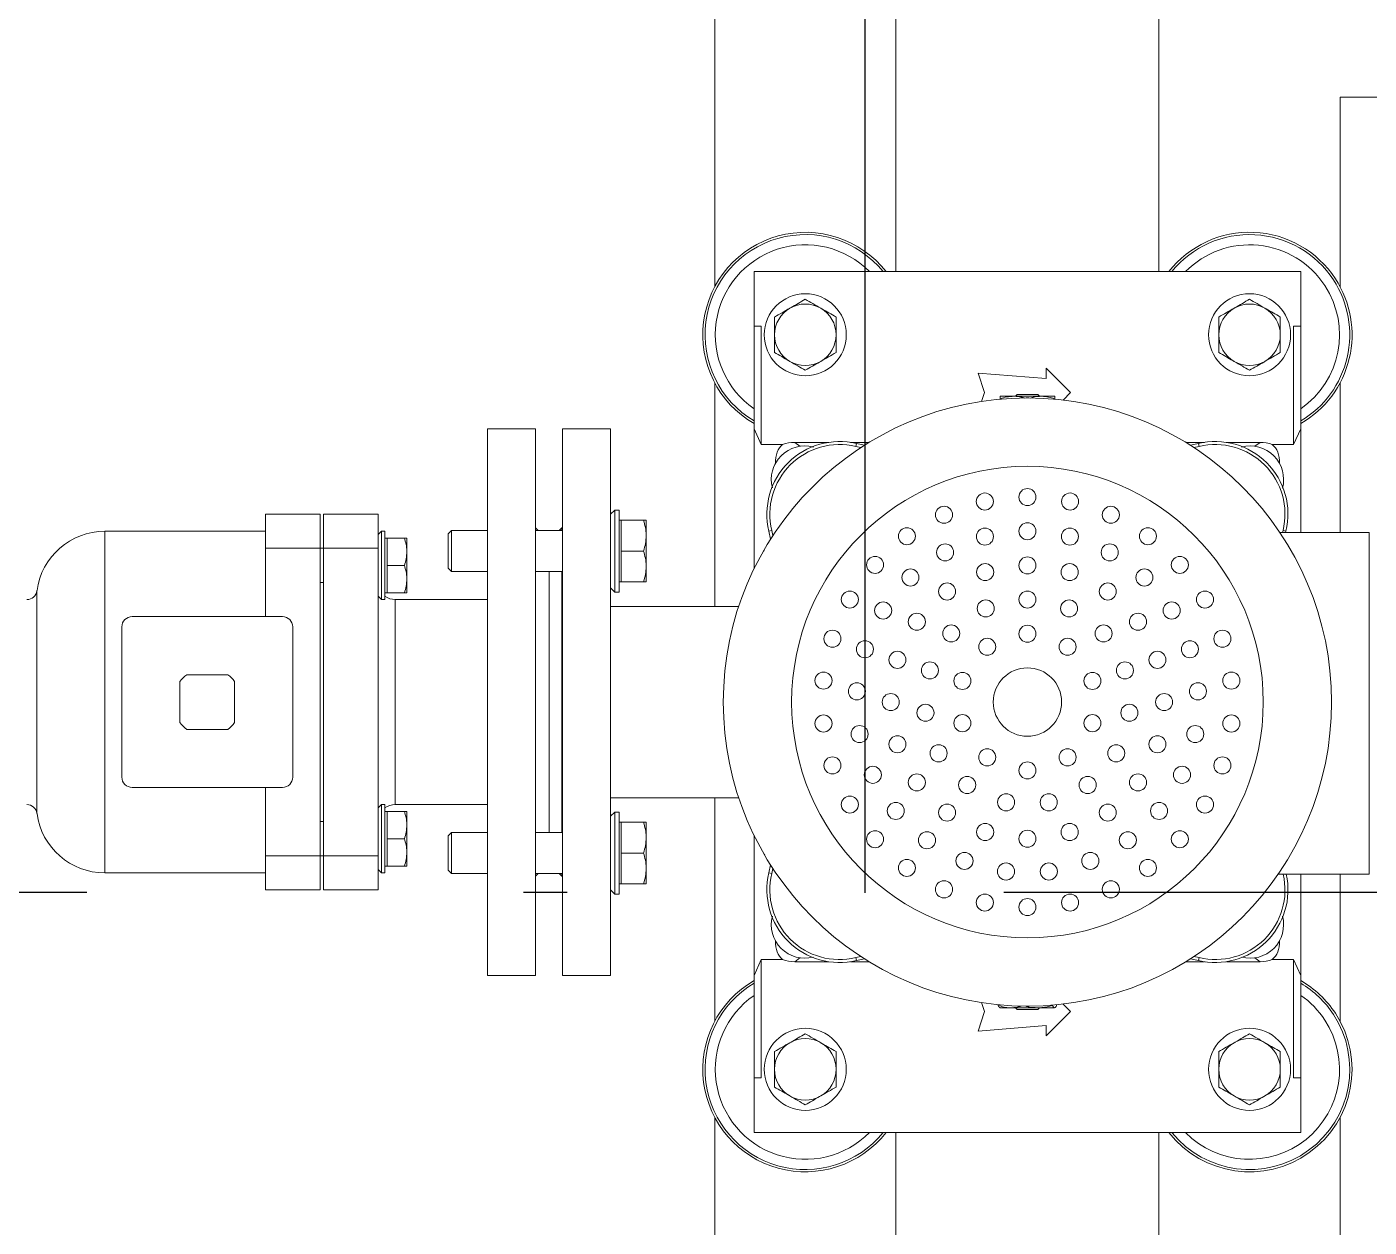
# Model space of a CAD drawing. Extents: x 179183 to 294833, y 947252 to 1004652.
# Drawn here: x 236851 to 237466, y 983417 to 983966 of the extents above; entities that cross this region are included whole.
import ezdxf

# ---------------------------------------------------------------- set-up
doc = ezdxf.new("R2010")
doc.units = 0
doc.header["$LTSCALE"] = 1000
doc.linetypes.add('DASHDOT', pattern=[1, 0.5, -0.25, 0, -0.25])
doc.linetypes.add('DOTE', pattern=[2.42, 2, -0.2, 0.02, -0.2])
for name, color, linetype in [('a_shb', 2, 'Continuous'), ('a_水', 6, 'Continuous'), ('DOTE', 1, 'DOTE')]:
    doc.layers.add(name, color=color, linetype=linetype)

# ---------------------------------------------------------------- blocks, each defined once
blk = doc.blocks.new('落地式膨胀箱')
at = {"layer": 'a_shb', "linetype": 'Continuous', "lineweight": 15}
for p, q in [((863.97, 929.04), (761.92, 929.04)), ((734.71, 898.01), (734.71, 824.47)), ((891.18, 898.01), (734.71, 898.01)), ((891.18, 824.47), (891.18, 898.01)), ((773.83, 885.49), (773.83, 816.64)), ((847.37, 890.18), (778.52, 890.18)), ((852.06, 816.64), (852.06, 885.49)), ((822.33, 863.58), (803.56, 863.58)), ((800.43, 860.46), (800.43, 841.68)), ((825.46, 841.68), (825.46, 860.46)), ((803.56, 838.55), (822.33, 838.55)), ((726.88, 824.47), (726.88, 799.43)), ((742.53, 824.47), (726.88, 824.47)), ((742.53, 824.47), (742.53, 799.43)), ((773.83, 824.47), (742.53, 824.47)), ((883.36, 824.47), (852.06, 824.47)), ((883.36, 824.47), (883.36, 799.43)), ((899, 824.47), (883.36, 824.47)), ((899, 824.47), (899, 799.43)), ((778.52, 811.95), (847.37, 811.95)), ((742.53, 799.43), (726.88, 799.43)), ((742.53, 799.43), (742.53, 797.87)), ((883.36, 799.43), (742.53, 799.43)), ((758.18, 797.87), (758.18, 799.43)), ((867.71, 799.43), (867.71, 797.87)), ((883.36, 797.87), (883.36, 799.43)), ((899, 799.43), (883.36, 799.43)), ((726.88, 797.87), (726.88, 772.83)), ((742.53, 797.87), (726.88, 797.87)), ((742.53, 797.87), (742.53, 772.83)), ((883.36, 797.87), (742.53, 797.87)), ((883.36, 797.87), (883.36, 772.83)), ((899, 797.87), (883.36, 797.87)), ((899, 797.87), (899, 772.83)), ((742.53, 772.83), (726.88, 772.83)), ((736.27, 772.83), (734.71, 771.27)), ((734.71, 771.27), (734.71, 769.7)), ((734.71, 771.27), (756.33, 771.27)), ((734.71, 769.7), (756.33, 769.7)), ((737.84, 769.7), (737.84, 768.76)), ((737.84, 768.76), (737.84, 760.81)), ((737.84, 768.76), (744.1, 768.76)), ((883.36, 772.83), (742.53, 772.83)), ((744.1, 768.76), (750.36, 768.76)), ((750.36, 768.76), (750.36, 760.81)), ((750.36, 768.76), (756.61, 768.76)), ((756.33, 771.27), (766, 771.27)), ((756.33, 769.7), (766, 769.7)), ((756.61, 768.76), (762.87, 768.76)), ((762.87, 768.76), (762.87, 769.7)), ((762.87, 768.76), (762.87, 760.81)), ((766, 771.27), (764.44, 772.83)), ((766, 769.7), (766, 771.27)), ((861.45, 772.83), (859.89, 771.27)), ((859.89, 771.27), (859.89, 769.7)), ((859.89, 771.27), (881.51, 771.27)), ((859.89, 769.7), (881.51, 769.7)), ((863.02, 769.7), (863.02, 768.76)), ((863.02, 768.76), (863.02, 760.81)), ((863.02, 768.76), (869.27, 768.76)), ((869.27, 768.76), (875.53, 768.76)), ((875.53, 768.76), (875.53, 760.81)), ((875.53, 768.76), (881.79, 768.76)), ((881.51, 771.27), (891.18, 771.27)), ((881.51, 769.7), (891.18, 769.7)), ((881.79, 768.76), (888.05, 768.76)), ((899, 772.83), (883.36, 772.83)), ((888.05, 768.76), (888.05, 769.7)), ((888.05, 768.76), (888.05, 760.81)), ((891.18, 771.27), (889.62, 772.83)), ((891.18, 769.7), (891.18, 771.27)), ((766, 765.01), (766, 722.76)), ((859.89, 765.01), (766, 765.01)), ((859.89, 722.76), (859.89, 765.01)), ((737.84, 759.69), (744.1, 759.69)), ((744.1, 759.69), (756.61, 759.69)), ((762.87, 759.69), (756.61, 759.69)), ((863.02, 759.69), (869.27, 759.69)), ((869.27, 759.69), (881.79, 759.69)), ((888.05, 759.69), (881.79, 759.69)), ((735.91, 740.75), (734.4, 739.25)), ((734.4, 739.25), (734.4, 722.76)), ((753.18, 739.25), (734.4, 739.25)), ((751.67, 740.75), (735.91, 740.75)), ((753.18, 739.25), (751.67, 740.75)), ((753.18, 722.76), (753.18, 739.25)), ((874.22, 740.75), (872.71, 739.25)), ((872.71, 739.25), (872.71, 722.76)), ((891.48, 739.25), (872.71, 739.25)), ((889.98, 740.75), (874.22, 740.75)), ((891.48, 739.25), (889.98, 740.75)), ((891.48, 722.76), (891.48, 739.25)), ((687.77, 722.76), (687.77, 700.85)), ((687.77, 722.76), (812.94, 722.76)), ((812.94, 722.76), (938.12, 722.76)), ((938.12, 700.85), (938.12, 722.76)), ((687.77, 700.85), (812.94, 700.85)), ((733.14, 700.85), (734.4, 699.59)), ((734.4, 700.85), (734.4, 688.34)), ((753.18, 688.34), (753.18, 700.85)), ((812.94, 700.85), (938.12, 700.85)), ((872.71, 700.85), (872.71, 688.34)), ((891.48, 699.59), (892.75, 700.85)), ((891.48, 688.34), (891.48, 700.85)), ((753.18, 694.59), (872.71, 694.59)), ((734.4, 689.91), (733.14, 688.65)), ((733.14, 688.65), (733.14, 688.34)), ((734.4, 688.65), (733.14, 688.65)), ((872.71, 688.65), (753.18, 688.65)), ((892.75, 688.65), (891.48, 689.91)), ((892.75, 688.65), (891.48, 688.65)), ((892.75, 688.34), (892.75, 688.65)), ((687.77, 688.34), (687.77, 666.43)), ((687.77, 688.34), (938.12, 688.34)), ((938.12, 666.43), (938.12, 688.34)), ((687.77, 666.43), (938.12, 666.43)), ((726.97, 666.43), (725.02, 664.47)), ((725.02, 664.47), (725.02, 662.52)), ((725.02, 664.47), (750.96, 664.47)), ((750.96, 664.47), (762.57, 664.47)), ((762.57, 664.47), (760.61, 666.43)), ((762.57, 662.52), (762.57, 664.47)), ((769.13, 666.43), (769.13, 607.72)), ((856.76, 607.72), (856.76, 666.43)), ((865.28, 666.43), (863.32, 664.47)), ((863.32, 664.47), (863.32, 662.52)), ((863.32, 664.47), (889.27, 664.47)), ((889.27, 664.47), (900.87, 664.47)), ((900.87, 664.47), (898.92, 666.43)), ((900.87, 662.52), (900.87, 664.47)), ((725.02, 662.52), (750.96, 662.52)), ((729.71, 662.52), (729.71, 661.58)), ((729.71, 661.58), (729.71, 651.34)), ((729.71, 661.58), (736.75, 661.58)), ((736.75, 661.58), (743.79, 661.58)), ((743.79, 661.58), (743.79, 651.34)), ((743.79, 661.58), (750.83, 661.58)), ((750.83, 661.58), (757.88, 661.58)), ((750.96, 662.52), (762.57, 662.52)), ((757.88, 661.58), (757.88, 662.52)), ((757.88, 661.58), (757.88, 651.34)), ((863.32, 662.52), (889.27, 662.52)), ((868.01, 662.52), (868.01, 661.58)), ((868.01, 661.58), (868.01, 651.34)), ((868.01, 661.58), (875.05, 661.58)), ((875.05, 661.58), (882.1, 661.58)), ((882.1, 661.58), (882.1, 651.34)), ((882.1, 661.58), (889.14, 661.58)), ((889.14, 661.58), (896.18, 661.58)), ((889.27, 662.52), (900.87, 662.52)), ((896.18, 661.58), (896.18, 662.52)), ((896.18, 661.58), (896.18, 651.34)), ((729.71, 650.08), (736.75, 650.08)), ((736.75, 650.08), (750.83, 650.08)), ((757.88, 650.08), (750.83, 650.08)), ((868.01, 650.08), (875.05, 650.08)), ((875.05, 650.08), (889.14, 650.08)), ((896.18, 650.08), (889.14, 650.08)), ((377.27, 618.71), (622.73, 618.71)), ((666.74, 618.71), (769.13, 618.71)), ((856.76, 618.71), (959.15, 618.71)), ((1003.16, 618.71), (1335.14, 618.71)), ((615.79, 350.36), (615.79, 600.71)), ((640.83, 600.71), (615.79, 600.71)), ((640.83, 597.42), (640.83, 600.71)), ((687.77, 600.71), (640.83, 600.71)), ((640.83, 597.42), (695.04, 597.42)), ((687.77, 600.71), (695.04, 597.42)), ((751.92, 600.71), (687.77, 600.71)), ((695.04, 587.66), (695.04, 597.42)), ((743.82, 596.43), (743.31, 596.14)), ((743.82, 596.43), (743.82, 596.43)), ((938.12, 600.71), (873.97, 600.71)), ((882.57, 596.14), (882.07, 596.43)), ((882.07, 596.43), (882.07, 596.43)), ((930.85, 597.42), (938.12, 600.71)), ((930.85, 597.42), (930.85, 587.66)), ((930.85, 597.42), (985.06, 597.42)), ((985.06, 600.71), (938.12, 600.71)), ((985.06, 597.42), (985.06, 600.71)), ((1010.1, 600.71), (985.06, 600.71)), ((1010.1, 350.36), (1010.1, 600.71)), ((703.68, 590.94), (704.1, 591.13)), ((734.36, 592.57), (734.68, 593.91)), ((736.67, 592.05), (734.36, 592.57)), ((738.34, 593.12), (734.68, 593.91)), ((743.31, 596.14), (742.81, 595.84)), ((742.81, 595.84), (742.81, 595.84)), ((883.08, 595.84), (882.57, 596.14)), ((883.08, 595.84), (883.08, 595.84)), ((891.21, 593.91), (887.55, 593.12)), ((891.53, 592.57), (889.22, 592.05)), ((891.53, 592.57), (891.21, 593.91)), ((921.83, 591.1), (922.21, 590.94)), ((694.03, 566.64), (694.03, 582.04)), ((695.79, 579.72), (694.03, 582.04)), ((695.79, 579.72), (695.76, 579.45)), ((931.86, 582.04), (930.09, 579.72)), ((930.13, 579.46), (930.09, 579.72)), ((931.86, 566.64), (931.86, 582.04)), ((694.03, 548), (694.03, 556.54)), ((695.91, 554.12), (694.57, 553.8)), ((694.57, 553.8), (695.36, 550.14)), ((695.91, 554.12), (696.43, 551.81)), ((929.46, 551.81), (929.98, 554.12)), ((929.98, 554.12), (931.32, 553.8)), ((930.53, 550.14), (931.32, 553.8)), ((931.86, 548), (931.86, 556.54)), ((384.21, 535.78), (615.79, 535.78)), ((1010.1, 535.78), (1328.97, 535.78)), ((671.23, 495.26), (662.27, 498.09)), ((662.27, 498.09), (664.79, 466.89)), ((963.61, 498.09), (954.66, 495.26)), ((961.1, 466.89), (963.61, 498.09)), ((675.28, 496.54), (671.23, 495.26)), ((954.66, 495.26), (950.61, 496.54)), ((672.9, 481.79), (672.9, 488.05)), ((674.25, 488.05), (674.02, 488.05)), ((951.56, 488.89), (951.87, 488.89)), ((952.99, 483.16), (952.99, 488.05)), ((672.9, 481.01), (672.12, 480.23)), ((672.12, 470.84), (672.12, 480.23)), ((672.9, 469.27), (672.9, 481.79)), ((952.99, 483.16), (952.99, 470.75)), ((953.77, 480.23), (952.99, 481.01)), ((953.77, 480.23), (953.77, 470.84)), ((673.68, 476.12), (673.68, 475.53)), ((673.68, 476.12), (673.69, 476.12)), ((673.68, 475.53), (673.68, 474.95)), ((673.68, 474.95), (673.69, 474.95)), ((952.2, 475.53), (952.2, 476.12)), ((952.2, 476.12), (952.2, 476.12)), ((952.2, 474.95), (952.2, 475.53)), ((952.2, 474.95), (952.2, 474.95)), ((672.12, 470.84), (672.9, 470.06)), ((672.9, 463.02), (672.9, 469.27)), ((952.99, 470.06), (953.77, 470.84)), ((952.99, 470.75), (952.99, 463.12)), ((664.79, 466.89), (660.1, 466.89)), ((660.1, 466.89), (671.23, 455.81)), ((674.25, 463.02), (674.02, 463.02)), ((951.56, 462.17), (951.87, 462.17)), ((951.73, 464.07), (951.87, 464.07)), ((954.66, 455.81), (965.79, 466.89)), ((965.79, 466.89), (961.1, 466.89)), ((671.23, 455.81), (674.64, 459.21)), ((951.24, 459.21), (954.66, 455.81)), ((384.21, 415.29), (615.79, 415.29)), ((1010.1, 415.29), (1517.07, 415.29)), ((694.03, 394.52), (694.03, 403.06)), ((695.36, 400.92), (694.57, 397.27)), ((931.32, 397.27), (930.53, 400.92)), ((931.86, 394.52), (931.86, 403.06)), ((695.91, 396.95), (694.57, 397.27)), ((696.43, 399.26), (695.91, 396.95)), ((929.98, 396.95), (929.46, 399.26)), ((929.98, 396.95), (931.32, 397.27)), ((694.03, 369.02), (694.03, 384.43)), ((931.86, 369.02), (931.86, 384.43)), ((694.03, 369.02), (695.79, 371.35)), ((695.75, 371.62), (695.79, 371.35)), ((930.09, 371.35), (930.13, 371.61)), ((930.09, 371.35), (931.86, 369.02)), ((695.04, 353.65), (695.04, 363.41)), ((930.85, 363.41), (930.85, 353.65)), ((704.25, 359.83), (703.68, 360.13)), ((734.36, 358.5), (735.36, 358.73)), ((734.36, 358.5), (734.68, 357.16)), ((734.68, 357.16), (735.36, 357.32)), ((735.36, 359.89), (735.36, 319.06)), ((891.84, 360.77), (891.84, 319.06)), ((922.21, 360.13), (921.87, 359.99)), ((640.83, 350.36), (615.79, 350.36)), ((640.83, 353.65), (640.83, 350.36)), ((695.04, 353.65), (640.83, 353.65)), ((687.77, 350.36), (640.83, 350.36)), ((695.04, 353.65), (687.77, 350.36)), ((735.36, 350.36), (687.77, 350.36)), ((938.12, 350.36), (891.84, 350.36)), ((938.12, 350.36), (930.85, 353.65)), ((985.06, 353.65), (930.85, 353.65)), ((985.06, 350.36), (938.12, 350.36)), ((985.06, 353.65), (985.06, 350.36)), ((1010.1, 350.36), (985.06, 350.36)), ((535.99, 332.36), (622.73, 332.36)), ((535.99, 332.36), (535.99, 103.91)), ((666.74, 332.36), (735.36, 332.36)), ((891.84, 332.36), (959.15, 332.36)), ((1003.16, 332.36), (1517.07, 332.36)), ((735.36, 319.06), (891.84, 319.06))]:
    blk.add_line(p, q, dxfattribs=at)
at = {"layer": 'a_shb', "color": 1, "linetype": 'DASHDOT'}
blk.add_line((-2600, 550), (1900, 550), dxfattribs=at)
at = {"layer": 'a_shb', "linetype": 'Continuous', "lineweight": 15}
for centre, radius in [((812.94, 475.53), 139.26), ((644.74, 577.24), 18.78), ((981.15, 577.24), 18.78), ((812.94, 475.53), 107.97), ((803.13, 568.9), 3.91), ((822.76, 568.9), 3.91), ((783.93, 564.82), 3.91), ((841.96, 564.82), 3.91), ((766, 556.84), 3.91), ((859.89, 556.84), 3.91), ((788.77, 549.94), 3.91), ((808.03, 553.62), 3.91), ((827.6, 552.38), 3.91), ((750.12, 545.3), 3.91), ((846.26, 546.32), 3.91), ((875.76, 545.3), 3.91), ((771.02, 541.59), 3.91), ((812.94, 538.12), 3.91), ((793.6, 535.06), 3.91), ((832.29, 535.06), 3.91), ((862.81, 535.82), 3.91), ((736.99, 530.72), 3.91), ((755.91, 529.09), 3.91), ((776.16, 526.17), 3.91), ((849.73, 526.17), 3.91), ((888.9, 530.72), 3.91), ((798.44, 520.18), 3.91), ((817.85, 522.22), 3.91), ((876.24, 521.52), 3.91), ((727.18, 513.72), 3.91), ((744.39, 513.22), 3.91), ((836.42, 516.19), 3.91), ((898.71, 513.72), 3.91), ((762.31, 512.32), 3.91), ((781.53, 510.42), 3.91), ((863.58, 512.32), 3.91), ((803.27, 505.3), 3.91), ((822.62, 505.3), 3.91), ((850.92, 503.13), 3.91), ((885.69, 504.33), 3.91), ((721.11, 495.05), 3.91), ((737.17, 494.99), 3.91), ((753.42, 494.87), 3.91), ((770.06, 494.63), 3.91), ((872.47, 494.87), 3.91), ((904.78, 495.05), 3.91), ((787.63, 493.93), 3.91), ((838.26, 493.93), 3.91), ((812.94, 475.53), 15.65), ((858.86, 485.29), 3.91), ((890.56, 485.34), 3.91), ((719.06, 475.53), 3.91), ((734.71, 475.53), 3.91), ((750.36, 475.53), 3.91), ((766, 475.53), 3.91), ((781.65, 475.53), 3.91), ((844.24, 475.53), 3.91), ((875.53, 475.53), 3.91), ((906.83, 475.53), 3.91), ((858.86, 465.77), 3.91), ((890.56, 465.73), 3.91), ((787.63, 457.14), 3.91), ((838.26, 457.14), 3.91), ((721.11, 456.01), 3.91), ((737.17, 456.08), 3.91), ((753.42, 456.19), 3.91), ((770.06, 456.44), 3.91), ((872.47, 456.19), 3.91), ((904.78, 456.01), 3.91), ((803.27, 445.77), 3.91), ((822.62, 445.77), 3.91), ((850.92, 447.94), 3.91), ((885.69, 446.73), 3.91), ((762.31, 438.74), 3.91), ((781.53, 440.65), 3.91), ((863.58, 438.74), 3.91), ((727.18, 437.35), 3.91), ((744.39, 437.84), 3.91), ((836.42, 434.88), 3.91), ((898.71, 437.35), 3.91), ((798.44, 430.89), 3.91), ((817.85, 428.85), 3.91), ((876.24, 429.55), 3.91), ((736.99, 420.35), 3.91), ((755.91, 421.98), 3.91), ((776.16, 424.9), 3.91), ((849.73, 424.9), 3.91), ((888.9, 420.35), 3.91), ((793.6, 416.01), 3.91), ((832.29, 416.01), 3.91), ((862.81, 415.25), 3.91), ((771.02, 409.48), 3.91), ((812.94, 412.94), 3.91), ((750.12, 405.76), 3.91), ((846.26, 404.74), 3.91), ((875.76, 405.76), 3.91), ((788.77, 401.13), 3.91), ((808.03, 397.45), 3.91), ((827.6, 398.68), 3.91), ((766, 394.23), 3.91), ((859.89, 394.23), 3.91), ((644.74, 373.83), 18.78), ((783.93, 386.25), 3.91), ((841.96, 386.25), 3.91), ((981.15, 373.83), 18.78), ((803.13, 382.16), 3.91), ((822.76, 382.16), 3.91)]:
    blk.add_circle(centre, radius, dxfattribs=at)
for centre, radius, start, end in [((766, 898.01), 31.29, 97.49472, 180), ((761.31, 933.69), 4.69, 277.49472, 0), ((864.58, 933.69), 4.69, 180, 262.50528), ((859.89, 898.01), 31.29, 0, 82.50528), ((778.52, 885.49), 4.69, 90, 180), ((847.37, 885.49), 4.69, 0, 90), ((812.94, 851.07), 15.65, 126.8699, 143.1301), ((812.94, 851.07), 15.65, 36.8699, 53.1301), ((812.94, 851.07), 15.65, 216.8699, 233.1301), ((812.94, 851.07), 15.65, 306.8699, 323.1301), ((778.52, 816.64), 4.69, 180, 270), ((847.37, 816.64), 4.69, 270, 0), ((758.18, 765.01), 7.82, 0, 36.8699), ((867.71, 765.01), 7.82, 143.1301, 180), ((644.74, 577.24), 46.94, 30, 231.92688), ((644.74, 577.24), 45.9, 30.75527, 230.89879), ((981.15, 577.24), 46.94, 308.07312, 150), ((981.15, 577.24), 45.9, 309.10121, 149.24473), ((644.74, 577.24), 41.21, 34.72172, 225.37241), ((981.15, 577.24), 41.21, 314.62759, 145.27828), ((644.74, 577.24), 14.08, 90, 150), ((644.74, 577.24), 14.08, 30, 90), ((726.88, 561.59), 33.24, 76.43793, 193.56207), ((726.88, 561.59), 31.87, 76.43793, 193.56207), ((710.99, 577.49), 15.35, 75.21307, 194.84581), ((899, 561.59), 33.24, 346.43793, 103.56207), ((899, 561.59), 31.87, 346.43793, 103.56207), ((914.9, 577.49), 15.35, 345.20866, 104.90538), ((981.15, 577.24), 14.08, 90, 150), ((981.15, 577.24), 14.08, 30, 90), ((644.74, 577.24), 14.08, 150, 210), ((644.74, 577.24), 14.08, 330, 30), ((981.15, 577.24), 14.08, 150, 210), ((981.15, 577.24), 14.08, 330, 30), ((644.74, 577.24), 14.08, 210, 270), ((644.74, 577.24), 14.08, 270, 330), ((981.15, 577.24), 14.08, 210, 270), ((981.15, 577.24), 14.08, 270, 330), ((644.74, 373.83), 46.94, 128.07312, 236.84238), ((644.74, 373.83), 45.9, 129.10121, 236.84238), ((981.15, 373.83), 46.94, 236.84238, 51.92688), ((981.15, 373.83), 45.9, 236.84238, 50.89879), ((644.74, 373.83), 41.21, 134.62759, 236.84238), ((981.15, 373.83), 41.21, 236.84238, 45.37241), ((726.88, 389.47), 33.24, 166.43793, 283.56207), ((726.88, 389.47), 31.87, 166.43793, 283.56207), ((899, 389.47), 33.24, 257.54633, 13.56207), ((899, 389.47), 31.87, 256.99795, 13.56207), ((644.74, 373.83), 14.08, 90, 150), ((644.74, 373.83), 14.08, 30, 90), ((981.15, 373.83), 14.08, 90, 150), ((981.15, 373.83), 14.08, 30, 90), ((644.74, 373.83), 14.08, 150, 210), ((644.74, 373.83), 14.08, 330, 30), ((710.99, 373.58), 15.35, 165.21326, 284.84575), ((914.9, 373.58), 15.35, 255.21305, 14.84581), ((981.15, 373.83), 14.08, 150, 210), ((981.15, 373.83), 14.08, 330, 30), ((644.74, 373.83), 14.08, 210, 270), ((644.74, 373.83), 14.08, 270, 330), ((981.15, 373.83), 14.08, 210, 270), ((981.15, 373.83), 14.08, 270, 330), ((644.74, 373.83), 46.94, 236.84238, 330), ((644.74, 373.83), 45.9, 236.84238, 329.24473), ((644.74, 373.83), 41.21, 236.84238, 325.27828), ((981.15, 373.83), 46.94, 210, 236.84238), ((981.15, 373.83), 45.9, 210.75527, 236.84238), ((981.15, 373.83), 41.21, 214.72172, 236.84238)]:
    blk.add_arc(centre, radius, start, end, dxfattribs=at)
for centre, major_axis, ratio, start_param, end_param in [((717.83, 570.91), (22.94, -16.56), 0.491503, 2.532382, 3.124443), ((908.06, 570.91), (22.94, 16.56), 0.491503, 0.01715, 0.60921), ((709.98, 581.24), (-9.97, 13.12), 0.949478, 0.537719, 0.895787), ((915.91, 581.24), (-9.97, -13.12), 0.949478, 2.245805, 2.603874), ((709.98, 369.83), (9.97, 13.12), 0.949478, 2.245805, 2.603874), ((915.91, 369.83), (9.97, -13.12), 0.949478, 0.537719, 0.895787), ((717.83, 380.16), (22.94, 16.56), 0.491503, 3.158743, 3.750803), ((908.06, 380.16), (22.94, -16.56), 0.491503, 5.673975, 6.266035)]:
    blk.add_ellipse(centre, major_axis=major_axis, ratio=ratio, start_param=start_param, end_param=end_param, dxfattribs=at)
for points, knots in [([(744.1, 759.69), (743.95, 759.69), (742.82, 759.7), (740.71, 759.94), (738.8, 760.52), (737.84, 760.81)], [0, 0, 0, 0, 0.07008, 0.530787, 1, 1, 1, 1]), ([(737.84, 760.81), (737.84, 760.34), (737.84, 759.75), (737.84, 759.7), (737.84, 759.69)], [0, 0, 0, 0, 0.785608, 1, 1, 1, 1]), ([(750.36, 760.81), (749.34, 760.49), (747.29, 759.86), (745.17, 759.75), (744.1, 759.69)], [0, 0, 0, 0, 0.495457, 1, 1, 1, 1]), ([(756.61, 759.69), (756.47, 759.69), (755.34, 759.7), (753.22, 759.94), (751.32, 760.52), (750.36, 760.81)], [0, 0, 0, 0, 0.070092, 0.530793, 1, 1, 1, 1]), ([(762.87, 760.81), (761.86, 760.49), (759.81, 759.86), (757.68, 759.75), (756.61, 759.69)], [0, 0, 0, 0, 0.495464, 1, 1, 1, 1]), ([(762.87, 759.69), (762.87, 759.7), (762.87, 759.75), (762.87, 760.34), (762.87, 760.81)], [0, 0, 0, 0, 0.214392, 1, 1, 1, 1]), ([(869.27, 759.69), (869.13, 759.69), (868, 759.7), (865.88, 759.94), (863.98, 760.52), (863.02, 760.81)], [0, 0, 0, 0, 0.07008, 0.530776, 1, 1, 1, 1]), ([(863.02, 760.81), (863.02, 760.34), (863.02, 759.75), (863.02, 759.7), (863.02, 759.69)], [0, 0, 0, 0, 0.785608, 1, 1, 1, 1]), ([(875.53, 760.81), (874.52, 760.49), (872.47, 759.86), (870.34, 759.75), (869.27, 759.69)], [0, 0, 0, 0, 0.495447, 1, 1, 1, 1]), ([(881.79, 759.69), (881.64, 759.69), (880.52, 759.7), (878.4, 759.94), (876.5, 760.52), (875.53, 760.81)], [0, 0, 0, 0, 0.070092, 0.530793, 1, 1, 1, 1]), ([(888.05, 760.81), (887.03, 760.49), (884.98, 759.86), (882.86, 759.75), (881.79, 759.69)], [0, 0, 0, 0, 0.495464, 1, 1, 1, 1]), ([(888.05, 759.69), (888.05, 759.7), (888.05, 759.75), (888.05, 760.34), (888.05, 760.81)], [0, 0, 0, 0, 0.214392, 1, 1, 1, 1]), ([(736.75, 650.08), (736.58, 650.08), (735.32, 650.09), (732.94, 650.37), (730.79, 651.01), (729.71, 651.34)], [0, 0, 0, 0, 0.070094, 0.530789, 1, 1, 1, 1]), ([(729.71, 651.34), (729.71, 650.82), (729.71, 650.15), (729.71, 650.09), (729.71, 650.08)], [0, 0, 0, 0, 0.7796458, 1, 1, 1, 1]), ([(743.79, 651.34), (742.65, 650.98), (740.34, 650.27), (737.96, 650.14), (736.75, 650.08)], [0, 0, 0, 0, 0.495457, 1, 1, 1, 1]), ([(750.83, 650.08), (750.67, 650.08), (749.4, 650.09), (747.02, 650.37), (744.88, 651.01), (743.79, 651.34)], [0, 0, 0, 0, 0.070093, 0.530783, 1, 1, 1, 1]), ([(757.88, 651.34), (756.73, 650.98), (754.42, 650.27), (752.04, 650.14), (750.83, 650.08)], [0, 0, 0, 0, 0.495462, 1, 1, 1, 1]), ([(757.88, 650.08), (757.88, 650.09), (757.88, 650.15), (757.88, 650.82), (757.88, 651.34)], [0, 0, 0, 0, 0.2203542, 1, 1, 1, 1]), ([(875.05, 650.08), (874.89, 650.08), (873.62, 650.09), (871.24, 650.37), (869.1, 651.01), (868.01, 651.34)], [0, 0, 0, 0, 0.070085, 0.530784, 1, 1, 1, 1]), ([(868.01, 651.34), (868.01, 650.82), (868.01, 650.15), (868.01, 650.09), (868.01, 650.08)], [0, 0, 0, 0, 0.7796458, 1, 1, 1, 1]), ([(882.1, 651.34), (880.95, 650.98), (878.64, 650.27), (876.26, 650.14), (875.05, 650.08)], [0, 0, 0, 0, 0.495462, 1, 1, 1, 1]), ([(889.14, 650.08), (888.97, 650.08), (887.71, 650.09), (885.32, 650.37), (883.18, 651.01), (882.1, 651.34)], [0, 0, 0, 0, 0.070094, 0.530778, 1, 1, 1, 1]), ([(896.18, 651.34), (895.04, 650.98), (892.73, 650.27), (890.34, 650.14), (889.14, 650.08)], [0, 0, 0, 0, 0.495467, 1, 1, 1, 1]), ([(896.18, 650.08), (896.18, 650.09), (896.18, 650.15), (896.18, 650.82), (896.18, 651.34)], [0, 0, 0, 0, 0.2203542, 1, 1, 1, 1]), ([(636.61, 591.32), (635.95, 590.18), (634.61, 587.87), (633.24, 585.49), (632.54, 584.28)], [0, 0, 0, 0, 0.495458, 1, 1, 1, 1]), ([(644.74, 591.32), (642.52, 591.32), (639.77, 591.32), (637.13, 591.32), (636.61, 591.32)], [0, 0, 0, 0, 0.803647, 1, 1, 1, 1]), ([(652.87, 591.32), (650.78, 591.32), (648.09, 591.32), (645.34, 591.32), (644.74, 591.32)], [0, 0, 0, 0, 0.779638, 1, 1, 1, 1]), ([(656.93, 584.28), (656.84, 584.45), (656.11, 585.71), (654.73, 588.1), (653.49, 590.24), (652.87, 591.32)], [0, 0, 0, 0, 0.070086, 0.530785, 1, 1, 1, 1]), ([(973.02, 591.32), (972.36, 590.18), (971.03, 587.87), (969.65, 585.49), (968.96, 584.28)], [0, 0, 0, 0, 0.49546, 1, 1, 1, 1]), ([(981.15, 591.32), (978.94, 591.32), (976.19, 591.32), (973.54, 591.32), (973.02, 591.32)], [0, 0, 0, 0, 0.803647, 1, 1, 1, 1]), ([(989.28, 591.32), (987.19, 591.32), (984.51, 591.32), (981.76, 591.32), (981.15, 591.32)], [0, 0, 0, 0, 0.779638, 1, 1, 1, 1]), ([(993.35, 584.28), (993.25, 584.45), (992.52, 585.71), (991.15, 588.1), (989.91, 590.24), (989.28, 591.32)], [0, 0, 0, 0, 0.070091, 0.530782, 1, 1, 1, 1]), ([(632.54, 584.28), (632.44, 584.11), (631.72, 582.85), (630.34, 580.47), (629.1, 578.32), (628.48, 577.24)], [0, 0, 0, 0, 0.070086, 0.530785, 1, 1, 1, 1]), ([(661, 577.24), (660.34, 578.38), (659.01, 580.69), (657.63, 583.08), (656.93, 584.28)], [0, 0, 0, 0, 0.4954576, 1, 1, 1, 1]), ([(968.96, 584.28), (968.86, 584.11), (968.13, 582.85), (966.75, 580.47), (965.52, 578.32), (964.89, 577.24)], [0, 0, 0, 0, 0.070091, 0.530782, 1, 1, 1, 1]), ([(997.41, 577.24), (996.75, 578.38), (995.42, 580.69), (994.04, 583.08), (993.35, 584.28)], [0, 0, 0, 0, 0.49546, 1, 1, 1, 1]), ([(628.48, 577.24), (629.14, 576.1), (630.47, 573.79), (631.85, 571.4), (632.54, 570.2)], [0, 0, 0, 0, 0.49546, 1, 1, 1, 1]), ([(656.93, 570.2), (657.03, 570.37), (657.76, 571.63), (659.13, 574.01), (660.37, 576.16), (661, 577.24)], [0, 0, 0, 0, 0.0700914, 0.5307818, 1, 1, 1, 1]), ([(964.89, 577.24), (965.55, 576.1), (966.88, 573.79), (968.26, 571.4), (968.96, 570.2)], [0, 0, 0, 0, 0.495463, 1, 1, 1, 1]), ([(993.35, 570.2), (993.44, 570.37), (994.17, 571.63), (995.55, 574.01), (996.79, 576.16), (997.41, 577.24)], [0, 0, 0, 0, 0.070086, 0.530785, 1, 1, 1, 1]), ([(632.54, 570.2), (632.64, 570.03), (633.37, 568.77), (634.74, 566.39), (635.98, 564.24), (636.61, 563.16)], [0, 0, 0, 0, 0.0700914, 0.5307818, 1, 1, 1, 1]), ([(652.87, 563.16), (653.53, 564.3), (654.86, 566.61), (656.24, 569), (656.93, 570.2)], [0, 0, 0, 0, 0.49546, 1, 1, 1, 1]), ([(968.96, 570.2), (969.05, 570.03), (969.78, 568.77), (971.16, 566.39), (972.4, 564.24), (973.02, 563.16)], [0, 0, 0, 0, 0.070086, 0.530785, 1, 1, 1, 1]), ([(989.28, 563.16), (989.94, 564.3), (991.28, 566.61), (992.65, 569), (993.35, 570.2)], [0, 0, 0, 0, 0.495458, 1, 1, 1, 1]), ([(636.61, 563.16), (637.13, 563.16), (639.77, 563.16), (642.52, 563.16), (644.74, 563.16)], [0, 0, 0, 0, 0.196353, 1, 1, 1, 1]), ([(644.74, 563.16), (645.34, 563.16), (648.09, 563.16), (650.78, 563.16), (652.87, 563.16)], [0, 0, 0, 0, 0.220362, 1, 1, 1, 1]), ([(973.02, 563.16), (973.54, 563.16), (976.19, 563.16), (978.94, 563.16), (981.15, 563.16)], [0, 0, 0, 0, 0.196353, 1, 1, 1, 1]), ([(981.15, 563.16), (981.76, 563.16), (984.51, 563.16), (987.19, 563.16), (989.28, 563.16)], [0, 0, 0, 0, 0.220362, 1, 1, 1, 1]), ([(674.02, 488.05), (673.71, 487.03), (673.08, 484.98), (672.96, 482.86), (672.9, 481.79)], [0, 0, 0, 0, 0.495454, 1, 1, 1, 1]), ([(672.9, 488.05), (672.92, 488.05), (672.98, 488.05), (673.58, 488.05), (674.02, 488.05)], [0, 0, 0, 0, 0.268631, 1, 1, 1, 1]), ([(952.99, 483.16), (952.99, 483.3), (952.98, 484.33), (952.73, 486.27), (952.16, 488.01), (951.87, 488.89)], [0, 0, 0, 0, 0.070084, 0.530785, 1, 1, 1, 1]), ([(951.87, 488.89), (952.18, 488.74), (952.81, 488.43), (952.93, 488.11), (952.99, 487.94)], [0, 0, 0, 0, 0.495454, 1, 1, 1, 1]), ([(672.9, 481.79), (672.9, 481.64), (672.91, 480.52), (673.09, 478.78), (673.55, 477.24), (673.72, 476.65)], [0, 0, 0, 0, 0.085468, 0.647334, 1, 1, 1, 1]), ([(952.15, 478.42), (952.35, 479.02), (952.86, 480.58), (952.94, 482.18), (952.99, 483.16)], [0, 0, 0, 0, 0.3894421, 1, 1, 1, 1]), ([(673.7, 474.32), (673.52, 473.71), (673.03, 472.05), (672.95, 470.35), (672.9, 469.27)], [0, 0, 0, 0, 0.372518, 1, 1, 1, 1]), ([(952.2, 476.25), (952.25, 476.08), (952.76, 474.29), (952.88, 472.44), (952.99, 470.75)], [0, 0, 0, 0, 0.094426, 1, 1, 1, 1]), ([(672.9, 469.27), (672.9, 469.13), (672.91, 468), (673.16, 465.88), (673.73, 463.98), (674.02, 463.02)], [0, 0, 0, 0, 0.070092, 0.530776, 1, 1, 1, 1]), ([(952.99, 470.75), (952.97, 470.15), (952.91, 467.89), (952.31, 465.68), (951.87, 464.07)], [0, 0, 0, 0, 0.268632, 1, 1, 1, 1]), ([(672.9, 463.02), (672.92, 463.02), (672.98, 463.02), (673.58, 463.02), (674.02, 463.02)], [0, 0, 0, 0, 0.268631, 1, 1, 1, 1]), ([(952.99, 463.12), (952.99, 463.15), (952.98, 463.32), (952.73, 463.64), (952.16, 463.93), (951.87, 464.07)], [0, 0, 0, 0, 0.070105, 0.530789, 1, 1, 1, 1]), ([(951.87, 462.17), (952.18, 462.33), (952.81, 462.64), (952.93, 462.96), (952.99, 463.12)], [0, 0, 0, 0, 0.495466, 1, 1, 1, 1]), ([(636.61, 387.91), (635.95, 386.77), (634.61, 384.46), (633.24, 382.07), (632.54, 380.87)], [0, 0, 0, 0, 0.495459, 1, 1, 1, 1]), ([(644.74, 387.91), (642.52, 387.91), (639.77, 387.91), (637.13, 387.91), (636.61, 387.91)], [0, 0, 0, 0, 0.803647, 1, 1, 1, 1]), ([(652.87, 387.91), (650.78, 387.91), (648.09, 387.91), (645.34, 387.91), (644.74, 387.91)], [0, 0, 0, 0, 0.779638, 1, 1, 1, 1]), ([(656.93, 380.87), (656.84, 381.03), (656.11, 382.3), (654.73, 384.68), (653.49, 386.83), (652.87, 387.91)], [0, 0, 0, 0, 0.070086, 0.530783, 1, 1, 1, 1]), ([(973.02, 387.91), (972.36, 386.77), (971.03, 384.46), (969.65, 382.07), (968.96, 380.87)], [0, 0, 0, 0, 0.495462, 1, 1, 1, 1]), ([(981.15, 387.91), (978.94, 387.91), (976.19, 387.91), (973.54, 387.91), (973.02, 387.91)], [0, 0, 0, 0, 0.803647, 1, 1, 1, 1]), ([(989.28, 387.91), (987.19, 387.91), (984.51, 387.91), (981.76, 387.91), (981.15, 387.91)], [0, 0, 0, 0, 0.779638, 1, 1, 1, 1]), ([(993.35, 380.87), (993.25, 381.03), (992.52, 382.3), (991.15, 384.68), (989.91, 386.83), (989.28, 387.91)], [0, 0, 0, 0, 0.070091, 0.53078, 1, 1, 1, 1]), ([(632.54, 380.87), (632.44, 380.7), (631.72, 379.44), (630.34, 377.05), (629.1, 374.91), (628.48, 373.83)], [0, 0, 0, 0, 0.070086, 0.530785, 1, 1, 1, 1]), ([(661, 373.83), (660.34, 374.97), (659.01, 377.28), (657.63, 379.66), (656.93, 380.87)], [0, 0, 0, 0, 0.495457, 1, 1, 1, 1]), ([(968.96, 380.87), (968.86, 380.7), (968.13, 379.44), (966.75, 377.05), (965.52, 374.91), (964.89, 373.83)], [0, 0, 0, 0, 0.070091, 0.530782, 1, 1, 1, 1]), ([(997.41, 373.83), (996.75, 374.97), (995.42, 377.28), (994.04, 379.66), (993.35, 380.87)], [0, 0, 0, 0, 0.4954593, 1, 1, 1, 1]), ([(628.48, 373.83), (629.14, 372.68), (630.47, 370.37), (631.85, 367.99), (632.54, 366.79)], [0, 0, 0, 0, 0.495462, 1, 1, 1, 1]), ([(656.93, 366.79), (657.03, 366.95), (657.76, 368.22), (659.13, 370.6), (660.37, 372.74), (661, 373.83)], [0, 0, 0, 0, 0.070091, 0.530782, 1, 1, 1, 1]), ([(964.89, 373.83), (965.55, 372.68), (966.88, 370.37), (968.26, 367.99), (968.96, 366.79)], [0, 0, 0, 0, 0.4954645, 1, 1, 1, 1]), ([(993.35, 366.79), (993.44, 366.95), (994.17, 368.22), (995.55, 370.6), (996.79, 372.74), (997.41, 373.83)], [0, 0, 0, 0, 0.070086, 0.530785, 1, 1, 1, 1]), ([(632.54, 366.79), (632.64, 366.62), (633.37, 365.35), (634.74, 362.97), (635.98, 360.83), (636.61, 359.74)], [0, 0, 0, 0, 0.070091, 0.530782, 1, 1, 1, 1]), ([(652.87, 359.74), (653.53, 360.89), (654.86, 363.2), (656.24, 365.58), (656.93, 366.79)], [0, 0, 0, 0, 0.4954593, 1, 1, 1, 1]), ([(968.96, 366.79), (969.05, 366.62), (969.78, 365.35), (971.16, 362.97), (972.4, 360.83), (973.02, 359.74)], [0, 0, 0, 0, 0.070086, 0.530785, 1, 1, 1, 1]), ([(989.28, 359.74), (989.94, 360.89), (991.28, 363.2), (992.65, 365.58), (993.35, 366.79)], [0, 0, 0, 0, 0.495457, 1, 1, 1, 1]), ([(636.61, 359.74), (637.13, 359.74), (639.77, 359.74), (642.52, 359.74), (644.74, 359.74)], [0, 0, 0, 0, 0.196353, 1, 1, 1, 1]), ([(644.74, 359.74), (645.34, 359.74), (648.09, 359.74), (650.78, 359.74), (652.87, 359.74)], [0, 0, 0, 0, 0.220362, 1, 1, 1, 1]), ([(973.02, 359.74), (973.54, 359.74), (976.19, 359.74), (978.94, 359.74), (981.15, 359.74)], [0, 0, 0, 0, 0.196353, 1, 1, 1, 1]), ([(981.15, 359.74), (981.76, 359.74), (984.51, 359.74), (987.19, 359.74), (989.28, 359.74)], [0, 0, 0, 0, 0.220362, 1, 1, 1, 1])]:
    blk.add_open_spline(points, degree=3, knots=knots, dxfattribs=at)
blk = doc.blocks.new('A$C7DD005BC')
at = {"layer": 'DOTE'}
blk.add_line((11.19, 8799.04), (13686.83, 8799.04), dxfattribs=at)

msp = doc.modelspace()

# ---------------------------------------------------------------- block references
at = {"layer": 'a_shb', "xscale": -1, "rotation": 90}
msp.add_blockref('落地式膨胀箱', (237784.79, 984470.13), dxfattribs=at)
at = {"layer": 'a_水'}
msp.add_blockref('A$C7DD005BC', (232447.34, 974771.08), dxfattribs=at)

doc.saveas('drawing.dxf')
